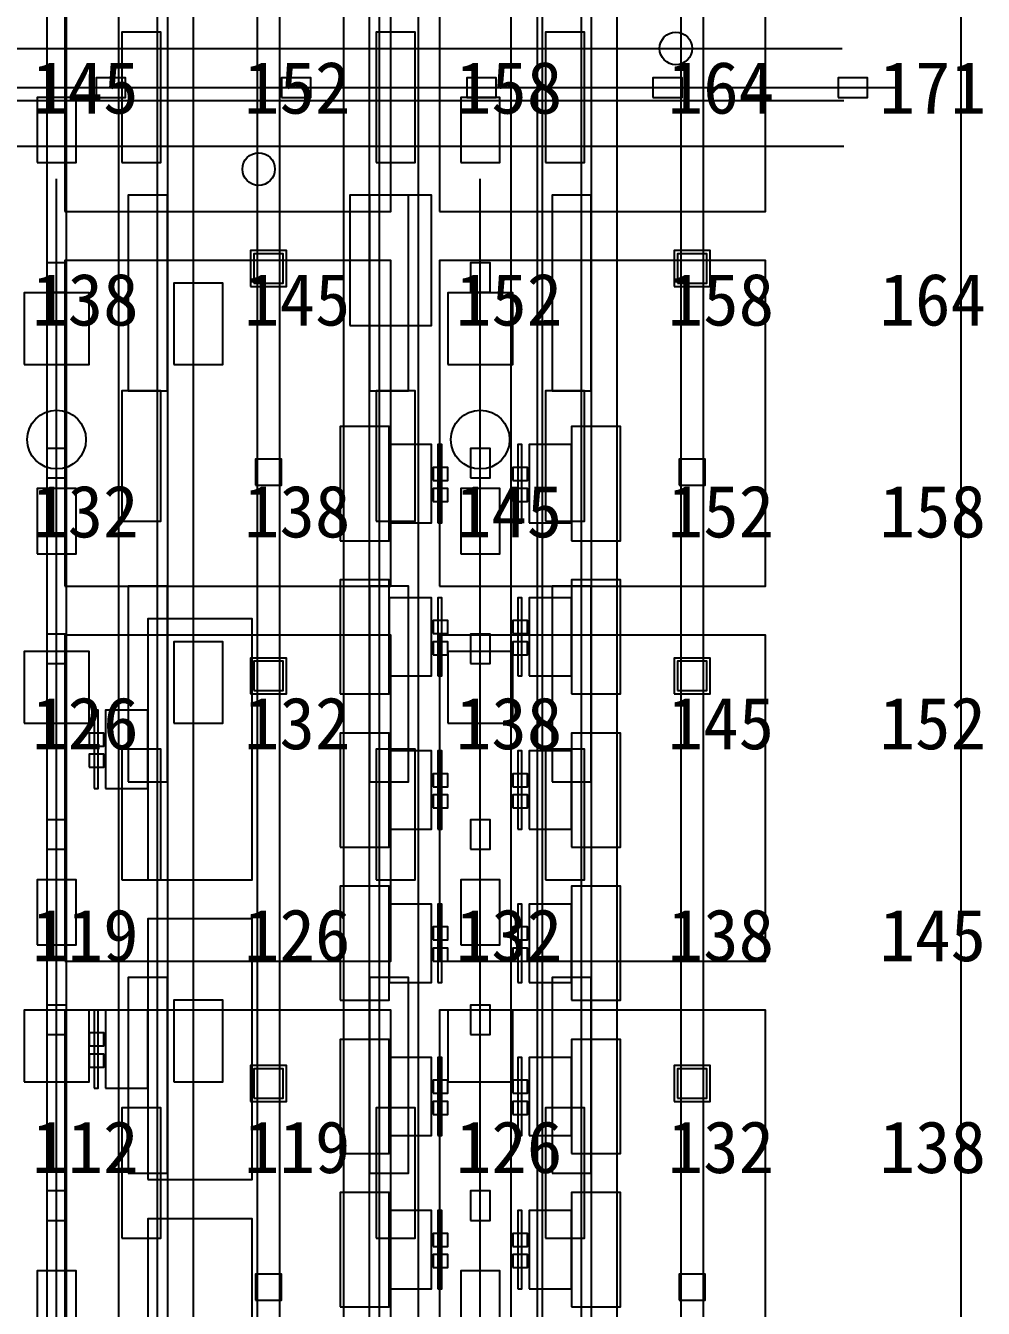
# Model space of a CAD drawing. Header units: metres. Extents: x -1640 to 1560, y -268 to 2338.
# Drawn here: x -27.7 to 1.68, y 2002.85 to 2042.2 of the extents above; entities that cross this region are included whole.
import ezdxf

# ---------------------------------------------------------------- set-up
doc = ezdxf.new("R2010")
doc.units = ezdxf.units.M
for name, color, linetype in [('1F_CHL', 4, 'Continuous'), ('1F_EHS_EXTINGUISHER_HYDRANT_CABINET_CONCEPT', 1, 'Continuous'), ('1F_PUMP', 2, 'Continuous'), ('1F_SCR', 3, 'Continuous'), ('1F_STRUCT_COLUMN', 8, 'Continuous'), ('1F_ZONE', 3, 'Continuous'), ('2F_CSF_LATERAL_RACK_CONCEPT', 9, 'Continuous'), ('2F_RFG', 5, 'Continuous'), ('2F_STRUCT_COLUMN', 8, 'Continuous'), ('2F_VMB', 6, 'Continuous'), ('2F_ZONE', 3, 'Continuous'), ('3F_CLEANROOM_OVERHEAD_PIPE_DUCT_CONCEPT', 9, 'Continuous'), ('3F_EHS_EGRESS_DIST_M', 2, 'Continuous'), ('3F_EHS_EXTINGUISHER_HYDRANT_CABINET_CONCEPT', 1, 'Continuous'), ('3F_EHS_GAS_DETECTOR', 6, 'Continuous'), ('3F_FOUP', 5, 'Continuous'), ('3F_IMP', 1, 'Continuous'), ('3F_METRO', 2, 'Continuous'), ('3F_OHT', 9, 'Continuous'), ('3F_OHTV', 1, 'Continuous'), ('3F_STK', 3, 'Continuous'), ('3F_STRUCT_COLUMN', 8, 'Continuous'), ('3F_TBAR', 6, 'Continuous'), ('3F_ZONE', 3, 'Continuous'), ('4F_FFU', 1, 'Continuous'), ('4F_STRUCT_PLENUM_TRUSS_CONCEPT', 9, 'Continuous'), ('4F_ZONE', 3, 'Continuous'), ('5F_CHL', 4, 'Continuous'), ('5F_EHS_EXTINGUISHER_HYDRANT_CABINET_CONCEPT', 1, 'Continuous'), ('5F_PUMP', 2, 'Continuous'), ('5F_SCR', 3, 'Continuous'), ('5F_STRUCT_COLUMN', 8, 'Continuous'), ('5F_ZONE', 3, 'Continuous'), ('6F_CSF_LATERAL_RACK_CONCEPT', 9, 'Continuous'), ('6F_RFG', 5, 'Continuous'), ('6F_STRUCT_COLUMN', 8, 'Continuous'), ('6F_VMB', 6, 'Continuous'), ('6F_ZONE', 3, 'Continuous'), ('7F_CLEANROOM_OVERHEAD_PIPE_DUCT_CONCEPT', 9, 'Continuous'), ('7F_EHS_EGRESS_DIST_M', 2, 'Continuous'), ('7F_EHS_EXTINGUISHER_HYDRANT_CABINET_CONCEPT', 1, 'Continuous'), ('7F_EHS_GAS_DETECTOR', 6, 'Continuous'), ('7F_FOUP', 5, 'Continuous'), ('7F_IMP', 1, 'Continuous'), ('7F_METRO', 2, 'Continuous'), ('7F_OHT', 9, 'Continuous'), ('7F_OHTV', 1, 'Continuous'), ('7F_STK', 3, 'Continuous'), ('7F_STRUCT_COLUMN', 8, 'Continuous'), ('7F_TBAR', 6, 'Continuous'), ('7F_ZONE', 3, 'Continuous'), ('8F_FFU', 1, 'Continuous'), ('8F_STRUCT_PLENUM_TRUSS_CONCEPT', 9, 'Continuous'), ('8F_ZONE', 3, 'Continuous'), ('EHS_TREATED_EXHAUST', 30, 'Continuous'), ('UTIL_GAS.BULK_CONCEPT', 2, 'Continuous'), ('UTIL_PCW.R_CONCEPT', 1, 'Continuous'), ('UTIL_PCW.S_CONCEPT', 6, 'Continuous')]:
    doc.layers.add(name, color=color, linetype=linetype)

msp = doc.modelspace()

# ---------------------------------------------------------------- linework, layer by layer
at = {"layer": '1F_CHL'}
for points in [[(-23.15, 2031.8), (-21.65, 2031.8), (-21.65, 2034.3), (-23.15, 2034.3)], [(-23.15, 2020.8), (-21.65, 2020.8), (-21.65, 2023.3), (-23.15, 2023.3)], [(-23.15, 2009.8), (-21.65, 2009.8), (-21.65, 2012.3), (-23.15, 2012.3)]]:
    msp.add_lwpolyline(points, close=True, dxfattribs=at)
at = {"layer": '1F_EHS_EXTINGUISHER_HYDRANT_CABINET_CONCEPT'}
msp.add_circle((-7.75, 2041.5), 0.5, dxfattribs=at)
at = {"layer": '1F_PUMP'}
for points in [[(-24.75, 2038), (-23.55, 2038), (-23.55, 2042), (-24.75, 2042)], [(-16.95, 2038), (-15.75, 2038), (-15.75, 2042), (-16.95, 2042)], [(-11.75, 2038), (-10.55, 2038), (-10.55, 2042), (-11.75, 2042)], [(-24.75, 2027), (-23.55, 2027), (-23.55, 2031), (-24.75, 2031)], [(-16.95, 2027), (-15.75, 2027), (-15.75, 2031), (-16.95, 2031)], [(-11.75, 2027), (-10.55, 2027), (-10.55, 2031), (-11.75, 2031)], [(-24.75, 2016), (-23.55, 2016), (-23.55, 2020), (-24.75, 2020)], [(-16.95, 2016), (-15.75, 2016), (-15.75, 2020), (-16.95, 2020)], [(-11.75, 2016), (-10.55, 2016), (-10.55, 2020), (-11.75, 2020)], [(-24.75, 2005), (-23.55, 2005), (-23.55, 2009), (-24.75, 2009)], [(-16.95, 2005), (-15.75, 2005), (-15.75, 2009), (-16.95, 2009)], [(-11.75, 2005), (-10.55, 2005), (-10.55, 2009), (-11.75, 2009)]]:
    msp.add_lwpolyline(points, close=True, dxfattribs=at)
at = {"layer": '1F_SCR'}
for points in [[(-27.75, 2031.8), (-25.75, 2031.8), (-25.75, 2034), (-27.75, 2034)], [(-14.75, 2031.8), (-12.75, 2031.8), (-12.75, 2034), (-14.75, 2034)], [(-27.75, 2020.8), (-25.75, 2020.8), (-25.75, 2023), (-27.75, 2023)], [(-14.75, 2020.8), (-12.75, 2020.8), (-12.75, 2023), (-14.75, 2023)], [(-27.75, 2009.8), (-25.75, 2009.8), (-25.75, 2012), (-27.75, 2012)], [(-14.75, 2009.8), (-12.75, 2009.8), (-12.75, 2012), (-14.75, 2012)]]:
    msp.add_lwpolyline(points, close=True, dxfattribs=at)
at = {"layer": '1F_STRUCT_COLUMN'}
for points in [[(-20.8, 2034.2), (-19.7, 2034.2), (-19.7, 2035.3), (-20.8, 2035.3)], [(-7.8, 2034.2), (-6.7, 2034.2), (-6.7, 2035.3), (-7.8, 2035.3)], [(-20.8, 2021.7), (-19.7, 2021.7), (-19.7, 2022.8), (-20.8, 2022.8)], [(-7.8, 2021.7), (-6.7, 2021.7), (-6.7, 2022.8), (-7.8, 2022.8)], [(-20.8, 2009.2), (-19.7, 2009.2), (-19.7, 2010.3), (-20.8, 2010.3)], [(-7.8, 2009.2), (-6.7, 2009.2), (-6.7, 2010.3), (-7.8, 2010.3)]]:
    msp.add_lwpolyline(points, close=True, dxfattribs=at)
at = {"layer": '1F_ZONE'}
msp.add_lwpolyline([(-223.5, 1966), (1, 1966), (1, 2117), (-223.5, 2117)], close=True, dxfattribs=at)
at = {"layer": '2F_CSF_LATERAL_RACK_CONCEPT'}
for points in [[(-23.35, 1970), (-22.55, 1970), (-22.55, 2113), (-23.35, 2113)], [(-17.95, 1970), (-17.15, 1970), (-17.15, 2113), (-17.95, 2113)], [(-10.35, 1970), (-9.55, 1970), (-9.55, 2113), (-10.35, 2113)]]:
    msp.add_lwpolyline(points, close=True, dxfattribs=at)
at = {"layer": '2F_RFG'}
for points in [[(-24.55, 2031), (-23.35, 2031), (-23.35, 2037), (-24.55, 2037)], [(-17.15, 2031), (-15.95, 2031), (-15.95, 2037), (-17.15, 2037)], [(-11.55, 2031), (-10.35, 2031), (-10.35, 2037), (-11.55, 2037)], [(-24.55, 2019), (-23.35, 2019), (-23.35, 2025), (-24.55, 2025)], [(-17.15, 2019), (-15.95, 2019), (-15.95, 2025), (-17.15, 2025)], [(-11.55, 2019), (-10.35, 2019), (-10.35, 2025), (-11.55, 2025)], [(-24.55, 2007), (-23.35, 2007), (-23.35, 2013), (-24.55, 2013)], [(-17.15, 2007), (-15.95, 2007), (-15.95, 2013), (-17.15, 2013)], [(-11.55, 2007), (-10.35, 2007), (-10.35, 2013), (-11.55, 2013)]]:
    msp.add_lwpolyline(points, close=True, dxfattribs=at)
at = {"layer": '2F_STRUCT_COLUMN'}
for points in [[(-20.7, 2034.3), (-19.8, 2034.3), (-19.8, 2035.2), (-20.7, 2035.2)], [(-7.7, 2034.3), (-6.8, 2034.3), (-6.8, 2035.2), (-7.7, 2035.2)], [(-20.7, 2021.8), (-19.8, 2021.8), (-19.8, 2022.7), (-20.7, 2022.7)], [(-7.7, 2021.8), (-6.8, 2021.8), (-6.8, 2022.7), (-7.7, 2022.7)], [(-20.7, 2009.3), (-19.8, 2009.3), (-19.8, 2010.2), (-20.7, 2010.2)], [(-7.7, 2009.3), (-6.8, 2009.3), (-6.8, 2010.2), (-7.7, 2010.2)]]:
    msp.add_lwpolyline(points, close=True, dxfattribs=at)
at = {"layer": '2F_VMB'}
for points in [[(-27.35, 2038), (-26.15, 2038), (-26.15, 2040), (-27.35, 2040)], [(-14.35, 2038), (-13.15, 2038), (-13.15, 2040), (-14.35, 2040)], [(-27.35, 2026), (-26.15, 2026), (-26.15, 2028), (-27.35, 2028)], [(-14.35, 2026), (-13.15, 2026), (-13.15, 2028), (-14.35, 2028)], [(-27.35, 2014), (-26.15, 2014), (-26.15, 2016), (-27.35, 2016)], [(-14.35, 2014), (-13.15, 2014), (-13.15, 2016), (-14.35, 2016)], [(-27.35, 2002), (-26.15, 2002), (-26.15, 2004), (-27.35, 2004)], [(-14.35, 2002), (-13.15, 2002), (-13.15, 2004), (-14.35, 2004)]]:
    msp.add_lwpolyline(points, close=True, dxfattribs=at)
at = {"layer": '2F_ZONE'}
msp.add_lwpolyline([(-223.5, 1966), (1, 1966), (1, 2117), (-223.5, 2117)], close=True, dxfattribs=at)
at = {"layer": '3F_CLEANROOM_OVERHEAD_PIPE_DUCT_CONCEPT'}
for points in [[(-24.85, 1969), (-23.65, 1969), (-23.65, 2114), (-24.85, 2114)], [(-16.85, 1969), (-15.65, 1969), (-15.65, 2114), (-16.85, 2114)], [(-11.85, 1969), (-10.65, 1969), (-10.65, 2114), (-11.85, 2114)]]:
    msp.add_lwpolyline(points, close=True, dxfattribs=at)
at = {"layer": '3F_EHS_EXTINGUISHER_HYDRANT_CABINET_CONCEPT'}
msp.add_circle((-20.55, 2037.8), 0.5, dxfattribs=at)
at = {"layer": '3F_EHS_GAS_DETECTOR'}
for centre in [(-26.75, 2029.5), (-13.75, 2029.5)]:
    msp.add_circle(centre, 0.9, dxfattribs=at)
at = {"layer": '3F_FOUP'}
for points in [[(-15.2, 2028.25), (-14.75, 2028.25), (-14.75, 2028.65), (-15.2, 2028.65)], [(-12.75, 2028.25), (-12.3, 2028.25), (-12.3, 2028.65), (-12.75, 2028.65)], [(-15.2, 2027.6), (-14.75, 2027.6), (-14.75, 2028), (-15.2, 2028)], [(-12.75, 2027.6), (-12.3, 2027.6), (-12.3, 2028), (-12.75, 2028)], [(-15.2, 2023.55), (-14.75, 2023.55), (-14.75, 2023.95), (-15.2, 2023.95)], [(-12.75, 2023.55), (-12.3, 2023.55), (-12.3, 2023.95), (-12.75, 2023.95)], [(-15.2, 2022.9), (-14.75, 2022.9), (-14.75, 2023.3), (-15.2, 2023.3)], [(-12.75, 2022.9), (-12.3, 2022.9), (-12.3, 2023.3), (-12.75, 2023.3)], [(-25.75, 2020.1), (-25.3, 2020.1), (-25.3, 2020.5), (-25.75, 2020.5)], [(-25.75, 2019.45), (-25.3, 2019.45), (-25.3, 2019.85), (-25.75, 2019.85)], [(-15.2, 2018.85), (-14.75, 2018.85), (-14.75, 2019.25), (-15.2, 2019.25)], [(-12.75, 2018.85), (-12.3, 2018.85), (-12.3, 2019.25), (-12.75, 2019.25)], [(-15.2, 2018.2), (-14.75, 2018.2), (-14.75, 2018.6), (-15.2, 2018.6)], [(-12.75, 2018.2), (-12.3, 2018.2), (-12.3, 2018.6), (-12.75, 2018.6)], [(-15.2, 2014.15), (-14.75, 2014.15), (-14.75, 2014.55), (-15.2, 2014.55)], [(-12.75, 2014.15), (-12.3, 2014.15), (-12.3, 2014.55), (-12.75, 2014.55)], [(-15.2, 2013.5), (-14.75, 2013.5), (-14.75, 2013.9), (-15.2, 2013.9)], [(-12.75, 2013.5), (-12.3, 2013.5), (-12.3, 2013.9), (-12.75, 2013.9)], [(-25.75, 2010.9), (-25.3, 2010.9), (-25.3, 2011.3), (-25.75, 2011.3)], [(-25.75, 2010.25), (-25.3, 2010.25), (-25.3, 2010.65), (-25.75, 2010.65)], [(-15.2, 2009.45), (-14.75, 2009.45), (-14.75, 2009.85), (-15.2, 2009.85)], [(-12.75, 2009.45), (-12.3, 2009.45), (-12.3, 2009.85), (-12.75, 2009.85)], [(-15.2, 2008.8), (-14.75, 2008.8), (-14.75, 2009.2), (-15.2, 2009.2)], [(-12.75, 2008.8), (-12.3, 2008.8), (-12.3, 2009.2), (-12.75, 2009.2)], [(-15.2, 2004.75), (-14.75, 2004.75), (-14.75, 2005.15), (-15.2, 2005.15)], [(-12.75, 2004.75), (-12.3, 2004.75), (-12.3, 2005.15), (-12.75, 2005.15)], [(-15.2, 2004.1), (-14.75, 2004.1), (-14.75, 2004.5), (-15.2, 2004.5)], [(-12.75, 2004.1), (-12.3, 2004.1), (-12.3, 2004.5), (-12.75, 2004.5)]]:
    msp.add_lwpolyline(points, close=True, dxfattribs=at)
at = {"layer": '3F_IMP'}
for points in [[(-23.95, 2016), (-20.75, 2016), (-20.75, 2024), (-23.95, 2024)], [(-25.25, 2018.8), (-23.95, 2018.8), (-23.95, 2021.2), (-25.25, 2021.2)], [(-23.95, 2006.8), (-20.75, 2006.8), (-20.75, 2014.8), (-23.95, 2014.8)], [(-25.25, 2009.6), (-23.95, 2009.6), (-23.95, 2012), (-25.25, 2012)], [(-23.95, 1997.6), (-20.75, 1997.6), (-20.75, 2005.6), (-23.95, 2005.6)]]:
    msp.add_lwpolyline(points, close=True, dxfattribs=at)
at = {"layer": '3F_METRO'}
for points in [[(-18.05, 2026.4), (-16.55, 2026.4), (-16.55, 2029.9), (-18.05, 2029.9)], [(-10.95, 2026.4), (-9.45, 2026.4), (-9.45, 2029.9), (-10.95, 2029.9)], [(-16.55, 2026.95), (-15.25, 2026.95), (-15.25, 2029.35), (-16.55, 2029.35)], [(-12.25, 2026.95), (-10.95, 2026.95), (-10.95, 2029.35), (-12.25, 2029.35)], [(-18.05, 2021.7), (-16.55, 2021.7), (-16.55, 2025.2), (-18.05, 2025.2)], [(-10.95, 2021.7), (-9.45, 2021.7), (-9.45, 2025.2), (-10.95, 2025.2)], [(-16.55, 2022.25), (-15.25, 2022.25), (-15.25, 2024.65), (-16.55, 2024.65)], [(-12.25, 2022.25), (-10.95, 2022.25), (-10.95, 2024.65), (-12.25, 2024.65)], [(-18.05, 2017), (-16.55, 2017), (-16.55, 2020.5), (-18.05, 2020.5)], [(-10.95, 2017), (-9.45, 2017), (-9.45, 2020.5), (-10.95, 2020.5)], [(-16.55, 2017.55), (-15.25, 2017.55), (-15.25, 2019.95), (-16.55, 2019.95)], [(-12.25, 2017.55), (-10.95, 2017.55), (-10.95, 2019.95), (-12.25, 2019.95)], [(-18.05, 2012.3), (-16.55, 2012.3), (-16.55, 2015.8), (-18.05, 2015.8)], [(-10.95, 2012.3), (-9.45, 2012.3), (-9.45, 2015.8), (-10.95, 2015.8)], [(-16.55, 2012.85), (-15.25, 2012.85), (-15.25, 2015.25), (-16.55, 2015.25)], [(-12.25, 2012.85), (-10.95, 2012.85), (-10.95, 2015.25), (-12.25, 2015.25)], [(-18.05, 2007.6), (-16.55, 2007.6), (-16.55, 2011.1), (-18.05, 2011.1)], [(-10.95, 2007.6), (-9.45, 2007.6), (-9.45, 2011.1), (-10.95, 2011.1)], [(-16.55, 2008.15), (-15.25, 2008.15), (-15.25, 2010.55), (-16.55, 2010.55)], [(-12.25, 2008.15), (-10.95, 2008.15), (-10.95, 2010.55), (-12.25, 2010.55)], [(-18.05, 2002.9), (-16.55, 2002.9), (-16.55, 2006.4), (-18.05, 2006.4)], [(-10.95, 2002.9), (-9.45, 2002.9), (-9.45, 2006.4), (-10.95, 2006.4)], [(-16.55, 2003.45), (-15.25, 2003.45), (-15.25, 2005.85), (-16.55, 2005.85)], [(-12.25, 2003.45), (-10.95, 2003.45), (-10.95, 2005.85), (-12.25, 2005.85)]]:
    msp.add_lwpolyline(points, close=True, dxfattribs=at)
at = {"layer": '3F_OHT'}
for p, q in [((-221.5, 2040.3), (-1, 2040.3)), ((-26.75, 1969), (-26.75, 2037.5)), ((-13.75, 1969), (-13.75, 2037.5))]:
    msp.add_line(p, q, dxfattribs=at)
at = {"layer": '3F_OHTV'}
for points in [[(-25.54, 2040), (-24.64, 2040), (-24.64, 2040.6), (-25.54, 2040.6)], [(-19.85, 2040), (-18.95, 2040), (-18.95, 2040.6), (-19.85, 2040.6)], [(-14.16, 2040), (-13.26, 2040), (-13.26, 2040.6), (-14.16, 2040.6)], [(-8.46, 2040), (-7.56, 2040), (-7.56, 2040.6), (-8.46, 2040.6)], [(-2.77, 2040), (-1.87, 2040), (-1.87, 2040.6), (-2.77, 2040.6)], [(-27.05, 2034.02), (-26.45, 2034.02), (-26.45, 2034.92), (-27.05, 2034.92)], [(-14.05, 2034.02), (-13.45, 2034.02), (-13.45, 2034.92), (-14.05, 2034.92)], [(-27.05, 2028.33), (-26.45, 2028.33), (-26.45, 2029.23), (-27.05, 2029.23)], [(-14.05, 2028.33), (-13.45, 2028.33), (-13.45, 2029.23), (-14.05, 2029.23)], [(-27.05, 2022.63), (-26.45, 2022.63), (-26.45, 2023.53), (-27.05, 2023.53)], [(-14.05, 2022.63), (-13.45, 2022.63), (-13.45, 2023.53), (-14.05, 2023.53)], [(-27.05, 2016.94), (-26.45, 2016.94), (-26.45, 2017.84), (-27.05, 2017.84)], [(-14.05, 2016.94), (-13.45, 2016.94), (-13.45, 2017.84), (-14.05, 2017.84)], [(-27.05, 2011.25), (-26.45, 2011.25), (-26.45, 2012.15), (-27.05, 2012.15)], [(-14.05, 2011.25), (-13.45, 2011.25), (-13.45, 2012.15), (-14.05, 2012.15)], [(-27.05, 2005.55), (-26.45, 2005.55), (-26.45, 2006.45), (-27.05, 2006.45)], [(-14.05, 2005.55), (-13.45, 2005.55), (-13.45, 2006.45), (-14.05, 2006.45)]]:
    msp.add_lwpolyline(points, close=True, dxfattribs=at)
at = {"layer": '3F_STK'}
msp.add_lwpolyline([(-17.75, 2033), (-15.25, 2033), (-15.25, 2037), (-17.75, 2037)], close=True, dxfattribs=at)
at = {"layer": '3F_STRUCT_COLUMN'}
for points in [[(-20.65, 2028.1), (-19.85, 2028.1), (-19.85, 2028.9), (-20.65, 2028.9)], [(-7.65, 2028.1), (-6.85, 2028.1), (-6.85, 2028.9), (-7.65, 2028.9)], [(-20.65, 2003.1), (-19.85, 2003.1), (-19.85, 2003.9), (-20.65, 2003.9)], [(-7.65, 2003.1), (-6.85, 2003.1), (-6.85, 2003.9), (-7.65, 2003.9)]]:
    msp.add_lwpolyline(points, close=True, dxfattribs=at)
at = {"layer": '3F_TBAR'}
for points in [[(-15.05, 2026.95), (-14.93, 2026.95), (-14.93, 2029.35), (-15.05, 2029.35)], [(-12.6, 2026.95), (-12.48, 2026.95), (-12.48, 2029.35), (-12.6, 2029.35)], [(-15.05, 2022.25), (-14.93, 2022.25), (-14.93, 2024.65), (-15.05, 2024.65)], [(-12.6, 2022.25), (-12.48, 2022.25), (-12.48, 2024.65), (-12.6, 2024.65)], [(-25.6, 2018.8), (-25.48, 2018.8), (-25.48, 2021.2), (-25.6, 2021.2)], [(-15.05, 2017.55), (-14.93, 2017.55), (-14.93, 2019.95), (-15.05, 2019.95)], [(-12.6, 2017.55), (-12.48, 2017.55), (-12.48, 2019.95), (-12.6, 2019.95)], [(-15.05, 2012.85), (-14.93, 2012.85), (-14.93, 2015.25), (-15.05, 2015.25)], [(-12.6, 2012.85), (-12.48, 2012.85), (-12.48, 2015.25), (-12.6, 2015.25)], [(-25.6, 2009.6), (-25.48, 2009.6), (-25.48, 2012), (-25.6, 2012)], [(-15.05, 2008.15), (-14.93, 2008.15), (-14.93, 2010.55), (-15.05, 2010.55)], [(-12.6, 2008.15), (-12.48, 2008.15), (-12.48, 2010.55), (-12.6, 2010.55)], [(-15.05, 2003.45), (-14.93, 2003.45), (-14.93, 2005.85), (-15.05, 2005.85)], [(-12.6, 2003.45), (-12.48, 2003.45), (-12.48, 2005.85), (-12.6, 2005.85)]]:
    msp.add_lwpolyline(points, close=True, dxfattribs=at)
at = {"layer": '3F_ZONE'}
msp.add_lwpolyline([(-223.5, 1966), (1, 1966), (1, 2117), (-223.5, 2117)], close=True, dxfattribs=at)
at = {"layer": '4F_FFU'}
for points in [[(-26.5, 2036.5), (-16.5, 2036.5), (-16.5, 2046.5), (-26.5, 2046.5)], [(-15, 2036.5), (-5, 2036.5), (-5, 2046.5), (-15, 2046.5)], [(-26.5, 2025), (-16.5, 2025), (-16.5, 2035), (-26.5, 2035)], [(-15, 2025), (-5, 2025), (-5, 2035), (-15, 2035)], [(-26.5, 2013.5), (-16.5, 2013.5), (-16.5, 2023.5), (-26.5, 2023.5)], [(-15, 2013.5), (-5, 2013.5), (-5, 2023.5), (-15, 2023.5)], [(-26.5, 2002), (-16.5, 2002), (-16.5, 2012), (-26.5, 2012)], [(-15, 2002), (-5, 2002), (-5, 2012), (-15, 2012)]]:
    msp.add_lwpolyline(points, close=True, dxfattribs=at)
at = {"layer": '4F_STRUCT_PLENUM_TRUSS_CONCEPT'}
for points in [[(-20.6, 1966), (-19.9, 1966), (-19.9, 2117), (-20.6, 2117)], [(-7.6, 1966), (-6.9, 1966), (-6.9, 2117), (-7.6, 2117)]]:
    msp.add_lwpolyline(points, close=True, dxfattribs=at)
at = {"layer": '4F_ZONE'}
msp.add_lwpolyline([(-223.5, 1966), (1, 1966), (1, 2117), (-223.5, 2117)], close=True, dxfattribs=at)
at = {"layer": '5F_CHL'}
for points in [[(-23.15, 2031.8), (-21.65, 2031.8), (-21.65, 2034.3), (-23.15, 2034.3)], [(-23.15, 2020.8), (-21.65, 2020.8), (-21.65, 2023.3), (-23.15, 2023.3)], [(-23.15, 2009.8), (-21.65, 2009.8), (-21.65, 2012.3), (-23.15, 2012.3)]]:
    msp.add_lwpolyline(points, close=True, dxfattribs=at)
at = {"layer": '5F_EHS_EXTINGUISHER_HYDRANT_CABINET_CONCEPT'}
msp.add_circle((-7.75, 2041.5), 0.5, dxfattribs=at)
at = {"layer": '5F_PUMP'}
for points in [[(-24.75, 2038), (-23.55, 2038), (-23.55, 2042), (-24.75, 2042)], [(-16.95, 2038), (-15.75, 2038), (-15.75, 2042), (-16.95, 2042)], [(-11.75, 2038), (-10.55, 2038), (-10.55, 2042), (-11.75, 2042)], [(-24.75, 2027), (-23.55, 2027), (-23.55, 2031), (-24.75, 2031)], [(-16.95, 2027), (-15.75, 2027), (-15.75, 2031), (-16.95, 2031)], [(-11.75, 2027), (-10.55, 2027), (-10.55, 2031), (-11.75, 2031)], [(-24.75, 2016), (-23.55, 2016), (-23.55, 2020), (-24.75, 2020)], [(-16.95, 2016), (-15.75, 2016), (-15.75, 2020), (-16.95, 2020)], [(-11.75, 2016), (-10.55, 2016), (-10.55, 2020), (-11.75, 2020)], [(-24.75, 2005), (-23.55, 2005), (-23.55, 2009), (-24.75, 2009)], [(-16.95, 2005), (-15.75, 2005), (-15.75, 2009), (-16.95, 2009)], [(-11.75, 2005), (-10.55, 2005), (-10.55, 2009), (-11.75, 2009)]]:
    msp.add_lwpolyline(points, close=True, dxfattribs=at)
at = {"layer": '5F_SCR'}
for points in [[(-27.75, 2031.8), (-25.75, 2031.8), (-25.75, 2034), (-27.75, 2034)], [(-14.75, 2031.8), (-12.75, 2031.8), (-12.75, 2034), (-14.75, 2034)], [(-27.75, 2020.8), (-25.75, 2020.8), (-25.75, 2023), (-27.75, 2023)], [(-14.75, 2020.8), (-12.75, 2020.8), (-12.75, 2023), (-14.75, 2023)], [(-27.75, 2009.8), (-25.75, 2009.8), (-25.75, 2012), (-27.75, 2012)], [(-14.75, 2009.8), (-12.75, 2009.8), (-12.75, 2012), (-14.75, 2012)]]:
    msp.add_lwpolyline(points, close=True, dxfattribs=at)
at = {"layer": '5F_STRUCT_COLUMN'}
for points in [[(-20.8, 2034.2), (-19.7, 2034.2), (-19.7, 2035.3), (-20.8, 2035.3)], [(-7.8, 2034.2), (-6.7, 2034.2), (-6.7, 2035.3), (-7.8, 2035.3)], [(-20.8, 2021.7), (-19.7, 2021.7), (-19.7, 2022.8), (-20.8, 2022.8)], [(-7.8, 2021.7), (-6.7, 2021.7), (-6.7, 2022.8), (-7.8, 2022.8)], [(-20.8, 2009.2), (-19.7, 2009.2), (-19.7, 2010.3), (-20.8, 2010.3)], [(-7.8, 2009.2), (-6.7, 2009.2), (-6.7, 2010.3), (-7.8, 2010.3)]]:
    msp.add_lwpolyline(points, close=True, dxfattribs=at)
at = {"layer": '5F_ZONE'}
msp.add_lwpolyline([(-223.5, 1966), (1, 1966), (1, 2117), (-223.5, 2117)], close=True, dxfattribs=at)
at = {"layer": '6F_CSF_LATERAL_RACK_CONCEPT'}
for points in [[(-23.35, 1970), (-22.55, 1970), (-22.55, 2113), (-23.35, 2113)], [(-17.95, 1970), (-17.15, 1970), (-17.15, 2113), (-17.95, 2113)], [(-10.35, 1970), (-9.55, 1970), (-9.55, 2113), (-10.35, 2113)]]:
    msp.add_lwpolyline(points, close=True, dxfattribs=at)
at = {"layer": '6F_RFG'}
for points in [[(-24.55, 2031), (-23.35, 2031), (-23.35, 2037), (-24.55, 2037)], [(-17.15, 2031), (-15.95, 2031), (-15.95, 2037), (-17.15, 2037)], [(-11.55, 2031), (-10.35, 2031), (-10.35, 2037), (-11.55, 2037)], [(-24.55, 2019), (-23.35, 2019), (-23.35, 2025), (-24.55, 2025)], [(-17.15, 2019), (-15.95, 2019), (-15.95, 2025), (-17.15, 2025)], [(-11.55, 2019), (-10.35, 2019), (-10.35, 2025), (-11.55, 2025)], [(-24.55, 2007), (-23.35, 2007), (-23.35, 2013), (-24.55, 2013)], [(-17.15, 2007), (-15.95, 2007), (-15.95, 2013), (-17.15, 2013)], [(-11.55, 2007), (-10.35, 2007), (-10.35, 2013), (-11.55, 2013)]]:
    msp.add_lwpolyline(points, close=True, dxfattribs=at)
at = {"layer": '6F_STRUCT_COLUMN'}
for points in [[(-20.7, 2034.3), (-19.8, 2034.3), (-19.8, 2035.2), (-20.7, 2035.2)], [(-7.7, 2034.3), (-6.8, 2034.3), (-6.8, 2035.2), (-7.7, 2035.2)], [(-20.7, 2021.8), (-19.8, 2021.8), (-19.8, 2022.7), (-20.7, 2022.7)], [(-7.7, 2021.8), (-6.8, 2021.8), (-6.8, 2022.7), (-7.7, 2022.7)], [(-20.7, 2009.3), (-19.8, 2009.3), (-19.8, 2010.2), (-20.7, 2010.2)], [(-7.7, 2009.3), (-6.8, 2009.3), (-6.8, 2010.2), (-7.7, 2010.2)]]:
    msp.add_lwpolyline(points, close=True, dxfattribs=at)
at = {"layer": '6F_VMB'}
for points in [[(-27.35, 2038), (-26.15, 2038), (-26.15, 2040), (-27.35, 2040)], [(-14.35, 2038), (-13.15, 2038), (-13.15, 2040), (-14.35, 2040)], [(-27.35, 2026), (-26.15, 2026), (-26.15, 2028), (-27.35, 2028)], [(-14.35, 2026), (-13.15, 2026), (-13.15, 2028), (-14.35, 2028)], [(-27.35, 2014), (-26.15, 2014), (-26.15, 2016), (-27.35, 2016)], [(-14.35, 2014), (-13.15, 2014), (-13.15, 2016), (-14.35, 2016)], [(-27.35, 2002), (-26.15, 2002), (-26.15, 2004), (-27.35, 2004)], [(-14.35, 2002), (-13.15, 2002), (-13.15, 2004), (-14.35, 2004)]]:
    msp.add_lwpolyline(points, close=True, dxfattribs=at)
at = {"layer": '6F_ZONE'}
msp.add_lwpolyline([(-223.5, 1966), (1, 1966), (1, 2117), (-223.5, 2117)], close=True, dxfattribs=at)
at = {"layer": '7F_CLEANROOM_OVERHEAD_PIPE_DUCT_CONCEPT'}
for points in [[(-24.85, 1969), (-23.65, 1969), (-23.65, 2114), (-24.85, 2114)], [(-16.85, 1969), (-15.65, 1969), (-15.65, 2114), (-16.85, 2114)], [(-11.85, 1969), (-10.65, 1969), (-10.65, 2114), (-11.85, 2114)]]:
    msp.add_lwpolyline(points, close=True, dxfattribs=at)
at = {"layer": '7F_EHS_EXTINGUISHER_HYDRANT_CABINET_CONCEPT'}
msp.add_circle((-20.55, 2037.8), 0.5, dxfattribs=at)
at = {"layer": '7F_EHS_GAS_DETECTOR'}
for centre in [(-26.75, 2029.5), (-13.75, 2029.5)]:
    msp.add_circle(centre, 0.9, dxfattribs=at)
at = {"layer": '7F_FOUP'}
for points in [[(-15.2, 2028.25), (-14.75, 2028.25), (-14.75, 2028.65), (-15.2, 2028.65)], [(-12.75, 2028.25), (-12.3, 2028.25), (-12.3, 2028.65), (-12.75, 2028.65)], [(-15.2, 2027.6), (-14.75, 2027.6), (-14.75, 2028), (-15.2, 2028)], [(-12.75, 2027.6), (-12.3, 2027.6), (-12.3, 2028), (-12.75, 2028)], [(-15.2, 2023.55), (-14.75, 2023.55), (-14.75, 2023.95), (-15.2, 2023.95)], [(-12.75, 2023.55), (-12.3, 2023.55), (-12.3, 2023.95), (-12.75, 2023.95)], [(-15.2, 2022.9), (-14.75, 2022.9), (-14.75, 2023.3), (-15.2, 2023.3)], [(-12.75, 2022.9), (-12.3, 2022.9), (-12.3, 2023.3), (-12.75, 2023.3)], [(-25.75, 2020.1), (-25.3, 2020.1), (-25.3, 2020.5), (-25.75, 2020.5)], [(-25.75, 2019.45), (-25.3, 2019.45), (-25.3, 2019.85), (-25.75, 2019.85)], [(-15.2, 2018.85), (-14.75, 2018.85), (-14.75, 2019.25), (-15.2, 2019.25)], [(-12.75, 2018.85), (-12.3, 2018.85), (-12.3, 2019.25), (-12.75, 2019.25)], [(-15.2, 2018.2), (-14.75, 2018.2), (-14.75, 2018.6), (-15.2, 2018.6)], [(-12.75, 2018.2), (-12.3, 2018.2), (-12.3, 2018.6), (-12.75, 2018.6)], [(-15.2, 2014.15), (-14.75, 2014.15), (-14.75, 2014.55), (-15.2, 2014.55)], [(-12.75, 2014.15), (-12.3, 2014.15), (-12.3, 2014.55), (-12.75, 2014.55)], [(-15.2, 2013.5), (-14.75, 2013.5), (-14.75, 2013.9), (-15.2, 2013.9)], [(-12.75, 2013.5), (-12.3, 2013.5), (-12.3, 2013.9), (-12.75, 2013.9)], [(-25.75, 2010.9), (-25.3, 2010.9), (-25.3, 2011.3), (-25.75, 2011.3)], [(-25.75, 2010.25), (-25.3, 2010.25), (-25.3, 2010.65), (-25.75, 2010.65)], [(-15.2, 2009.45), (-14.75, 2009.45), (-14.75, 2009.85), (-15.2, 2009.85)], [(-12.75, 2009.45), (-12.3, 2009.45), (-12.3, 2009.85), (-12.75, 2009.85)], [(-15.2, 2008.8), (-14.75, 2008.8), (-14.75, 2009.2), (-15.2, 2009.2)], [(-12.75, 2008.8), (-12.3, 2008.8), (-12.3, 2009.2), (-12.75, 2009.2)], [(-15.2, 2004.75), (-14.75, 2004.75), (-14.75, 2005.15), (-15.2, 2005.15)], [(-12.75, 2004.75), (-12.3, 2004.75), (-12.3, 2005.15), (-12.75, 2005.15)], [(-15.2, 2004.1), (-14.75, 2004.1), (-14.75, 2004.5), (-15.2, 2004.5)], [(-12.75, 2004.1), (-12.3, 2004.1), (-12.3, 2004.5), (-12.75, 2004.5)]]:
    msp.add_lwpolyline(points, close=True, dxfattribs=at)
at = {"layer": '7F_IMP'}
for points in [[(-23.95, 2016), (-20.75, 2016), (-20.75, 2024), (-23.95, 2024)], [(-25.25, 2018.8), (-23.95, 2018.8), (-23.95, 2021.2), (-25.25, 2021.2)], [(-23.95, 2006.8), (-20.75, 2006.8), (-20.75, 2014.8), (-23.95, 2014.8)], [(-25.25, 2009.6), (-23.95, 2009.6), (-23.95, 2012), (-25.25, 2012)], [(-23.95, 1997.6), (-20.75, 1997.6), (-20.75, 2005.6), (-23.95, 2005.6)]]:
    msp.add_lwpolyline(points, close=True, dxfattribs=at)
at = {"layer": '7F_METRO'}
for points in [[(-18.05, 2026.4), (-16.55, 2026.4), (-16.55, 2029.9), (-18.05, 2029.9)], [(-10.95, 2026.4), (-9.45, 2026.4), (-9.45, 2029.9), (-10.95, 2029.9)], [(-16.55, 2026.95), (-15.25, 2026.95), (-15.25, 2029.35), (-16.55, 2029.35)], [(-12.25, 2026.95), (-10.95, 2026.95), (-10.95, 2029.35), (-12.25, 2029.35)], [(-18.05, 2021.7), (-16.55, 2021.7), (-16.55, 2025.2), (-18.05, 2025.2)], [(-10.95, 2021.7), (-9.45, 2021.7), (-9.45, 2025.2), (-10.95, 2025.2)], [(-16.55, 2022.25), (-15.25, 2022.25), (-15.25, 2024.65), (-16.55, 2024.65)], [(-12.25, 2022.25), (-10.95, 2022.25), (-10.95, 2024.65), (-12.25, 2024.65)], [(-18.05, 2017), (-16.55, 2017), (-16.55, 2020.5), (-18.05, 2020.5)], [(-10.95, 2017), (-9.45, 2017), (-9.45, 2020.5), (-10.95, 2020.5)], [(-16.55, 2017.55), (-15.25, 2017.55), (-15.25, 2019.95), (-16.55, 2019.95)], [(-12.25, 2017.55), (-10.95, 2017.55), (-10.95, 2019.95), (-12.25, 2019.95)], [(-18.05, 2012.3), (-16.55, 2012.3), (-16.55, 2015.8), (-18.05, 2015.8)], [(-10.95, 2012.3), (-9.45, 2012.3), (-9.45, 2015.8), (-10.95, 2015.8)], [(-16.55, 2012.85), (-15.25, 2012.85), (-15.25, 2015.25), (-16.55, 2015.25)], [(-12.25, 2012.85), (-10.95, 2012.85), (-10.95, 2015.25), (-12.25, 2015.25)], [(-18.05, 2007.6), (-16.55, 2007.6), (-16.55, 2011.1), (-18.05, 2011.1)], [(-10.95, 2007.6), (-9.45, 2007.6), (-9.45, 2011.1), (-10.95, 2011.1)], [(-16.55, 2008.15), (-15.25, 2008.15), (-15.25, 2010.55), (-16.55, 2010.55)], [(-12.25, 2008.15), (-10.95, 2008.15), (-10.95, 2010.55), (-12.25, 2010.55)], [(-18.05, 2002.9), (-16.55, 2002.9), (-16.55, 2006.4), (-18.05, 2006.4)], [(-10.95, 2002.9), (-9.45, 2002.9), (-9.45, 2006.4), (-10.95, 2006.4)], [(-16.55, 2003.45), (-15.25, 2003.45), (-15.25, 2005.85), (-16.55, 2005.85)], [(-12.25, 2003.45), (-10.95, 2003.45), (-10.95, 2005.85), (-12.25, 2005.85)]]:
    msp.add_lwpolyline(points, close=True, dxfattribs=at)
at = {"layer": '7F_OHT'}
for p, q in [((-221.5, 2040.3), (-1, 2040.3)), ((-26.75, 1969), (-26.75, 2037.5)), ((-13.75, 1969), (-13.75, 2037.5))]:
    msp.add_line(p, q, dxfattribs=at)
at = {"layer": '7F_OHTV'}
for points in [[(-25.54, 2040), (-24.64, 2040), (-24.64, 2040.6), (-25.54, 2040.6)], [(-19.85, 2040), (-18.95, 2040), (-18.95, 2040.6), (-19.85, 2040.6)], [(-14.16, 2040), (-13.26, 2040), (-13.26, 2040.6), (-14.16, 2040.6)], [(-8.46, 2040), (-7.56, 2040), (-7.56, 2040.6), (-8.46, 2040.6)], [(-2.77, 2040), (-1.87, 2040), (-1.87, 2040.6), (-2.77, 2040.6)], [(-27.05, 2034.02), (-26.45, 2034.02), (-26.45, 2034.92), (-27.05, 2034.92)], [(-14.05, 2034.02), (-13.45, 2034.02), (-13.45, 2034.92), (-14.05, 2034.92)], [(-27.05, 2028.33), (-26.45, 2028.33), (-26.45, 2029.23), (-27.05, 2029.23)], [(-14.05, 2028.33), (-13.45, 2028.33), (-13.45, 2029.23), (-14.05, 2029.23)], [(-27.05, 2022.63), (-26.45, 2022.63), (-26.45, 2023.53), (-27.05, 2023.53)], [(-14.05, 2022.63), (-13.45, 2022.63), (-13.45, 2023.53), (-14.05, 2023.53)], [(-27.05, 2016.94), (-26.45, 2016.94), (-26.45, 2017.84), (-27.05, 2017.84)], [(-14.05, 2016.94), (-13.45, 2016.94), (-13.45, 2017.84), (-14.05, 2017.84)], [(-27.05, 2011.25), (-26.45, 2011.25), (-26.45, 2012.15), (-27.05, 2012.15)], [(-14.05, 2011.25), (-13.45, 2011.25), (-13.45, 2012.15), (-14.05, 2012.15)], [(-27.05, 2005.55), (-26.45, 2005.55), (-26.45, 2006.45), (-27.05, 2006.45)], [(-14.05, 2005.55), (-13.45, 2005.55), (-13.45, 2006.45), (-14.05, 2006.45)]]:
    msp.add_lwpolyline(points, close=True, dxfattribs=at)
at = {"layer": '7F_STK'}
msp.add_lwpolyline([(-17.75, 2033), (-15.25, 2033), (-15.25, 2037), (-17.75, 2037)], close=True, dxfattribs=at)
at = {"layer": '7F_STRUCT_COLUMN'}
for points in [[(-20.65, 2028.1), (-19.85, 2028.1), (-19.85, 2028.9), (-20.65, 2028.9)], [(-7.65, 2028.1), (-6.85, 2028.1), (-6.85, 2028.9), (-7.65, 2028.9)], [(-20.65, 2003.1), (-19.85, 2003.1), (-19.85, 2003.9), (-20.65, 2003.9)], [(-7.65, 2003.1), (-6.85, 2003.1), (-6.85, 2003.9), (-7.65, 2003.9)]]:
    msp.add_lwpolyline(points, close=True, dxfattribs=at)
at = {"layer": '7F_TBAR'}
for points in [[(-15.05, 2026.95), (-14.93, 2026.95), (-14.93, 2029.35), (-15.05, 2029.35)], [(-12.6, 2026.95), (-12.48, 2026.95), (-12.48, 2029.35), (-12.6, 2029.35)], [(-15.05, 2022.25), (-14.93, 2022.25), (-14.93, 2024.65), (-15.05, 2024.65)], [(-12.6, 2022.25), (-12.48, 2022.25), (-12.48, 2024.65), (-12.6, 2024.65)], [(-25.6, 2018.8), (-25.48, 2018.8), (-25.48, 2021.2), (-25.6, 2021.2)], [(-15.05, 2017.55), (-14.93, 2017.55), (-14.93, 2019.95), (-15.05, 2019.95)], [(-12.6, 2017.55), (-12.48, 2017.55), (-12.48, 2019.95), (-12.6, 2019.95)], [(-15.05, 2012.85), (-14.93, 2012.85), (-14.93, 2015.25), (-15.05, 2015.25)], [(-12.6, 2012.85), (-12.48, 2012.85), (-12.48, 2015.25), (-12.6, 2015.25)], [(-25.6, 2009.6), (-25.48, 2009.6), (-25.48, 2012), (-25.6, 2012)], [(-15.05, 2008.15), (-14.93, 2008.15), (-14.93, 2010.55), (-15.05, 2010.55)], [(-12.6, 2008.15), (-12.48, 2008.15), (-12.48, 2010.55), (-12.6, 2010.55)], [(-15.05, 2003.45), (-14.93, 2003.45), (-14.93, 2005.85), (-15.05, 2005.85)], [(-12.6, 2003.45), (-12.48, 2003.45), (-12.48, 2005.85), (-12.6, 2005.85)]]:
    msp.add_lwpolyline(points, close=True, dxfattribs=at)
at = {"layer": '7F_ZONE'}
msp.add_lwpolyline([(-223.5, 1966), (1, 1966), (1, 2117), (-223.5, 2117)], close=True, dxfattribs=at)
at = {"layer": '8F_FFU'}
for points in [[(-26.5, 2036.5), (-16.5, 2036.5), (-16.5, 2046.5), (-26.5, 2046.5)], [(-15, 2036.5), (-5, 2036.5), (-5, 2046.5), (-15, 2046.5)], [(-26.5, 2025), (-16.5, 2025), (-16.5, 2035), (-26.5, 2035)], [(-15, 2025), (-5, 2025), (-5, 2035), (-15, 2035)], [(-26.5, 2013.5), (-16.5, 2013.5), (-16.5, 2023.5), (-26.5, 2023.5)], [(-15, 2013.5), (-5, 2013.5), (-5, 2023.5), (-15, 2023.5)], [(-26.5, 2002), (-16.5, 2002), (-16.5, 2012), (-26.5, 2012)], [(-15, 2002), (-5, 2002), (-5, 2012), (-15, 2012)]]:
    msp.add_lwpolyline(points, close=True, dxfattribs=at)
at = {"layer": '8F_STRUCT_PLENUM_TRUSS_CONCEPT'}
for points in [[(-20.6, 1966), (-19.9, 1966), (-19.9, 2117), (-20.6, 2117)], [(-7.6, 1966), (-6.9, 1966), (-6.9, 2117), (-7.6, 2117)]]:
    msp.add_lwpolyline(points, close=True, dxfattribs=at)
at = {"layer": '8F_ZONE'}
msp.add_lwpolyline([(-223.5, 1966), (1, 1966), (1, 2117), (-223.5, 2117)], close=True, dxfattribs=at)
at = {"layer": 'EHS_TREATED_EXHAUST'}
msp.add_lwpolyline([(-27.05, 1970), (-26.45, 1970), (-26.45, 2125), (-27.05, 2125)], close=True, dxfattribs=at)
msp.add_lwpolyline([(-27.05, 1970), (-26.45, 1970), (-26.45, 2125), (-27.05, 2125)], close=True, dxfattribs=at)
at = {"layer": 'UTIL_GAS.BULK_CONCEPT'}
msp.add_line((-468.35, 2041.5), (-2.65, 2041.5), dxfattribs=at)
msp.add_line((-468.35, 2041.5), (-2.65, 2041.5), dxfattribs=at)
at = {"layer": 'UTIL_PCW.R_CONCEPT'}
for p, q in [((-11.995, 1971.78), (-11.995, 2111.23)), ((-11.995, 1971.78), (-11.995, 2111.23)), ((-468.4, 2039.9), (-2.6, 2039.9)), ((-468.4, 2039.9), (-2.6, 2039.9))]:
    msp.add_line(p, q, dxfattribs=at)
at = {"layer": 'UTIL_PCW.S_CONCEPT'}
for p, q in [((-12.805, 1971.78), (-12.805, 2111.23)), ((-12.805, 1971.78), (-12.805, 2111.23)), ((-468.4, 2038.5), (-2.6, 2038.5)), ((-468.4, 2038.5), (-2.6, 2038.5))]:
    msp.add_line(p, q, dxfattribs=at)

# ---------------------------------------------------------------- texts
at = {"layer": '3F_EHS_EGRESS_DIST_M'}
for s, p in [('145', (-27.5, 2039.5)), ('152', (-21, 2039.5)), ('158', (-14.5, 2039.5)), ('164', (-8, 2039.5)), ('171', (-1.5, 2039.5)), ('138', (-27.5, 2033)), ('145', (-21, 2033)), ('152', (-14.5, 2033)), ('158', (-8, 2033)), ('164', (-1.5, 2033)), ('132', (-27.5, 2026.5)), ('138', (-21, 2026.5)), ('145', (-14.5, 2026.5)), ('152', (-8, 2026.5)), ('158', (-1.5, 2026.5)), ('126', (-27.5, 2020)), ('132', (-21, 2020)), ('138', (-14.5, 2020)), ('145', (-8, 2020)), ('152', (-1.5, 2020)), ('119', (-27.5, 2013.5)), ('126', (-21, 2013.5)), ('132', (-14.5, 2013.5)), ('138', (-8, 2013.5)), ('145', (-1.5, 2013.5)), ('112', (-27.5, 2007)), ('119', (-21, 2007)), ('126', (-14.5, 2007)), ('132', (-8, 2007)), ('138', (-1.5, 2007))]:
    msp.add_text(s, height=1.6, dxfattribs=at).set_placement(p)
at = {"layer": '7F_EHS_EGRESS_DIST_M'}
for s, p in [('145', (-27.5, 2039.5)), ('152', (-21, 2039.5)), ('158', (-14.5, 2039.5)), ('164', (-8, 2039.5)), ('171', (-1.5, 2039.5)), ('138', (-27.5, 2033)), ('145', (-21, 2033)), ('152', (-14.5, 2033)), ('158', (-8, 2033)), ('164', (-1.5, 2033)), ('132', (-27.5, 2026.5)), ('138', (-21, 2026.5)), ('145', (-14.5, 2026.5)), ('152', (-8, 2026.5)), ('158', (-1.5, 2026.5)), ('126', (-27.5, 2020)), ('132', (-21, 2020)), ('138', (-14.5, 2020)), ('145', (-8, 2020)), ('152', (-1.5, 2020)), ('119', (-27.5, 2013.5)), ('126', (-21, 2013.5)), ('132', (-14.5, 2013.5)), ('138', (-8, 2013.5)), ('145', (-1.5, 2013.5)), ('112', (-27.5, 2007)), ('119', (-21, 2007)), ('126', (-14.5, 2007)), ('132', (-8, 2007)), ('138', (-1.5, 2007))]:
    msp.add_text(s, height=1.6, dxfattribs=at).set_placement(p)

doc.saveas('drawing.dxf')
